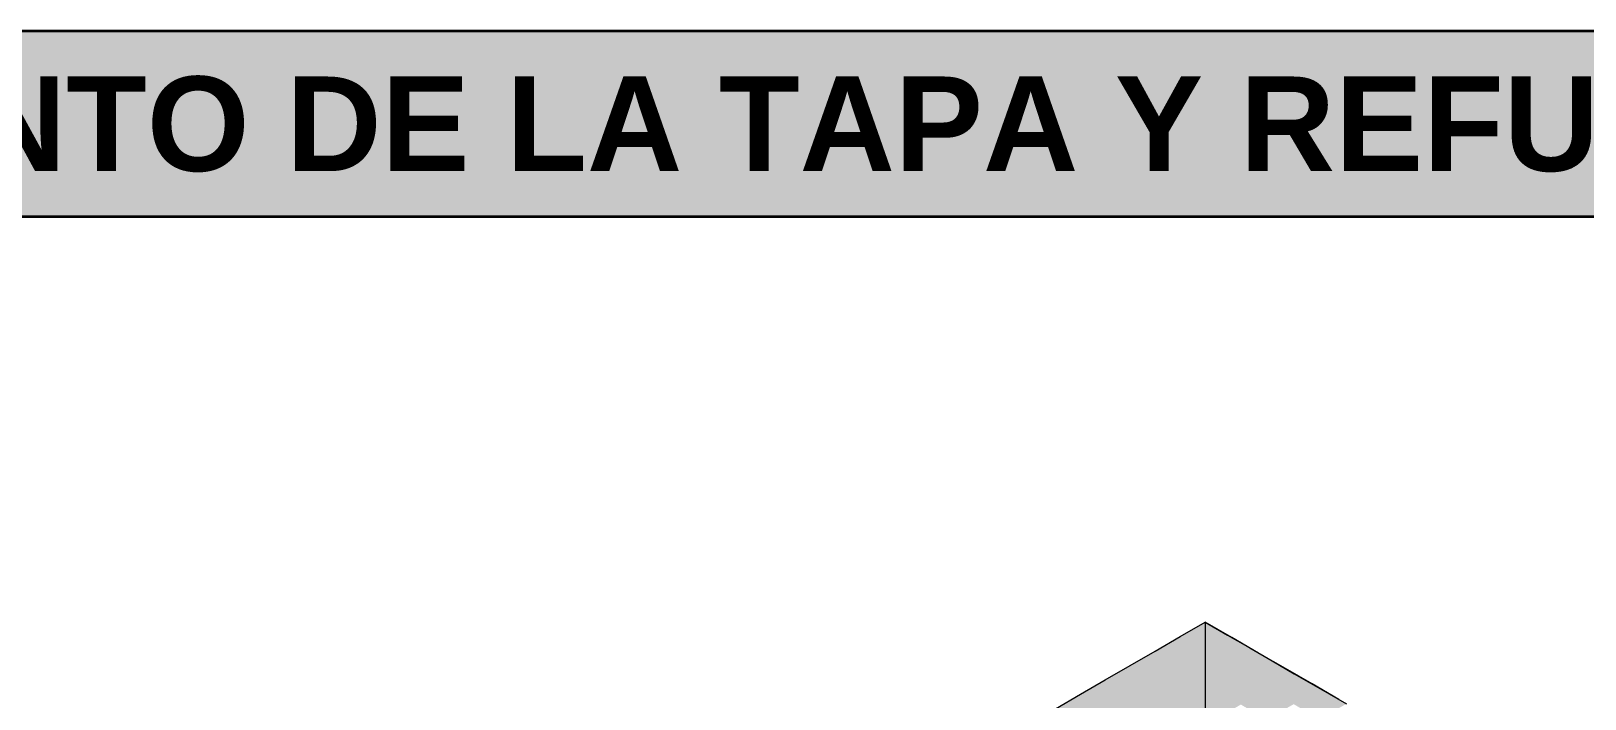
# Model space of a CAD drawing. Header units: metres. Extents: x 0 to 8.41, y 0 to 5.94.
# Drawn here: x 1.423 to 2.177, y 3.046 to 3.37 of the extents above; entities that cross this region are included whole.
import ezdxf
from ezdxf.enums import TextEntityAlignment as Align

# ---------------------------------------------------------------- set-up
doc = ezdxf.new("R2010")
doc.units = ezdxf.units.M
doc.header["$LTSCALE"] = 0.25
for name, color, linetype, lineweight in [('ISO-3D', 7, 'CONTINUOUS', 13), ('ISO-3D-ARISTAS', 250, 'CONTINUOUS', 13), ('PANEL-FONDO', 5, 'CONTINUOUS', 13), ('TITULOS', 160, 'CONTINUOUS', 35)]:
    doc.layers.add(name, color=color, linetype=linetype, lineweight=lineweight)
doc.layers.add('PANEL', color=5, linetype='CONTINUOUS', lineweight=35, true_color=0x1f4e79)
doc.styles.add('TITULOS', font='arialbd.ttf')

msp = doc.modelspace()

# ---------------------------------------------------------------- linework, layer by layer
at = {"layer": 'ISO-3D', "true_color": 0x7f7e7a}
for points in [[(1.99307, 3.068), (1.98094, 3.061), (1.99307, 3.083), (1.98094, 3.076)], [(1.98094, 3.061), (1.96882, 3.054), (1.98094, 3.076), (1.96882, 3.069)], [(1.96882, 3.054), (1.95669, 3.047), (1.96882, 3.069), (1.95669, 3.062)], [(1.99307, 3.053), (1.98094, 3.046), (1.99307, 3.068), (1.98094, 3.061)], [(1.95669, 3.047), (1.94457, 3.04), (1.95669, 3.062), (1.94457, 3.055)], [(1.98094, 3.046), (1.96882, 3.039), (1.98094, 3.061), (1.96882, 3.054)], [(1.94457, 3.04), (1.93245, 3.033), (1.94457, 3.055), (1.93245, 3.048)], [(1.96882, 3.039), (1.95669, 3.032), (1.96882, 3.054), (1.95669, 3.047)], [(1.99307, 3.038), (1.98094, 3.031), (1.99307, 3.053), (1.98094, 3.046)], [(1.93245, 3.033), (1.92032, 3.026), (1.93245, 3.048), (1.92032, 3.041)], [(1.95669, 3.032), (1.94457, 3.025), (1.95669, 3.047), (1.94457, 3.04)], [(1.98094, 3.031), (1.96882, 3.024), (1.98094, 3.046), (1.96882, 3.039)]]:
    msp.add_solid(points, dxfattribs=at)
at = {"layer": 'ISO-3D', "true_color": 0x9e9c96}
for points in [[(1.99307, 3.083), (2.00389, 3.07675), (1.98094, 3.076), (1.99177, 3.06975)], [(1.98094, 3.076), (1.99177, 3.06975), (1.96882, 3.069), (1.97964, 3.06275)], [(2.00389, 3.07675), (2.01472, 3.0705), (1.99177, 3.06975), (2.00259, 3.0635)], [(1.96882, 3.069), (1.97964, 3.06275), (1.95669, 3.062), (1.96752, 3.05575)], [(1.99177, 3.06975), (2.00259, 3.0635), (1.97964, 3.06275), (1.99047, 3.0565)], [(2.01472, 3.0705), (2.02554, 3.06425), (2.00259, 3.0635), (2.01342, 3.05725)], [(2.02554, 3.06425), (2.03637, 3.058), (2.01342, 3.05725), (2.02424, 3.051)], [(1.95669, 3.062), (1.96752, 3.05575), (1.94457, 3.055), (1.9554, 3.04875)], [(1.97964, 3.06275), (1.99047, 3.0565), (1.96752, 3.05575), (1.97835, 3.0495)], [(1.99047, 3.0565), (2.0013, 3.05025), (1.97835, 3.0495), (1.98917, 3.04325)], [(2.00259, 3.0635), (2.01342, 3.05725), (1.99047, 3.0565), (2.0013, 3.05025)], [(2.01342, 3.05725), (2.02424, 3.051), (2.0013, 3.05025), (2.01212, 3.044)], [(2.03637, 3.058), (2.04903, 3.05069), (2.02424, 3.051), (2.0369, 3.04369)], [(1.94457, 3.055), (1.9554, 3.04875), (1.93245, 3.048), (1.94327, 3.04175)], [(1.9554, 3.04875), (1.96622, 3.0425), (1.94327, 3.04175), (1.9541, 3.0355)], [(1.96752, 3.05575), (1.97835, 3.0495), (1.9554, 3.04875), (1.96622, 3.0425)], [(1.97835, 3.0495), (1.98917, 3.04325), (1.96622, 3.0425), (1.97705, 3.03625)], [(2.0013, 3.05025), (2.01212, 3.044), (1.98917, 3.04325), (2, 3.037)], [(2.02424, 3.051), (2.0369, 3.04369), (2.01212, 3.044), (2.02478, 3.03669)], [(2.04903, 3.05069), (2.06168, 3.04338), (2.0369, 3.04369), (2.04956, 3.03638)], [(1.93245, 3.048), (1.94327, 3.04175), (1.92032, 3.041), (1.93115, 3.03475)]]:
    msp.add_solid(points, dxfattribs=at)
at = {"layer": 'ISO-3D', "true_color": 0x8e8d88}
for points in [[(1.99307, 3.068), (2.00606, 3.0605), (1.99307, 3.083), (2.00606, 3.0755)], [(2.00606, 3.0605), (2.01905, 3.053), (2.00606, 3.0755), (2.01905, 3.068)], [(1.99307, 3.053), (2.00606, 3.0455), (1.99307, 3.068), (2.00606, 3.0605)], [(2.01905, 3.053), (2.03204, 3.0455), (2.01905, 3.068), (2.03204, 3.0605)], [(2.00606, 3.0455), (2.01905, 3.038), (2.00606, 3.0605), (2.01905, 3.053)], [(2.03204, 3.0455), (2.04503, 3.038), (2.03204, 3.0605), (2.04503, 3.053)], [(1.99307, 3.038), (2.00606, 3.0305), (1.99307, 3.053), (2.00606, 3.0455)], [(2.01905, 3.038), (2.03204, 3.0305), (2.01905, 3.053), (2.03204, 3.0455)], [(2.04503, 3.038), (2.05802, 3.0305), (2.04503, 3.053), (2.05802, 3.0455)]]:
    msp.add_solid(points, dxfattribs=at)
at = {"layer": 'ISO-3D-ARISTAS', "color": 250}
for p, q in [((1.98094, 3.076), (1.99307, 3.083)), ((1.98094, 3.076), (1.99307, 3.083)), ((1.99307, 3.083), (1.99307, 3.068)), ((2.00606, 3.0755), (1.99307, 3.083)), ((1.99307, 3.083), (1.99307, 3.068)), ((1.99307, 3.083), (2.00389, 3.07675)), ((1.96882, 3.069), (1.98094, 3.076)), ((1.96882, 3.069), (1.98094, 3.076)), ((2.00389, 3.07675), (2.01472, 3.0705)), ((2.01905, 3.068), (2.00606, 3.0755)), ((1.95669, 3.062), (1.96882, 3.069)), ((1.95669, 3.062), (1.96882, 3.069)), ((1.99307, 3.068), (1.99307, 3.053)), ((1.99307, 3.068), (1.99307, 3.053)), ((2.01472, 3.0705), (2.02554, 3.06425)), ((2.03204, 3.0605), (2.01905, 3.068)), ((2.02554, 3.06425), (2.03637, 3.058)), ((1.94457, 3.055), (1.95669, 3.062)), ((1.94457, 3.055), (1.95669, 3.062)), ((2.04503, 3.053), (2.03204, 3.0605)), ((2.03637, 3.058), (2.04903, 3.05069)), ((1.93245, 3.048), (1.94457, 3.055)), ((1.93245, 3.048), (1.94457, 3.055)), ((1.99307, 3.053), (1.99307, 3.038)), ((1.99307, 3.053), (1.99307, 3.038)), ((2.05802, 3.0455), (2.04503, 3.053)), ((2.04903, 3.05069), (2.06168, 3.04338)), ((1.92032, 3.041), (1.93245, 3.048)), ((1.92032, 3.041), (1.93245, 3.048))]:
    msp.add_line(p, q, dxfattribs=at)
at = {"layer": 'PANEL'}
msp.add_line((0.27, 3.28), (4.26, 3.28), dxfattribs=at)
msp.add_lwpolyline([(0.27, 1.16), (4.26, 1.16), (4.26, 3.37), (0.27, 3.37)], close=True, dxfattribs=at)
at = {"layer": 'PANEL-FONDO', "true_color": 0xebf1f8}
msp.add_solid([(0.27, 3.28), (4.26, 3.28), (0.27, 3.37), (4.26, 3.37)], dxfattribs=at)

# ---------------------------------------------------------------- texts
at = {"layer": 'TITULOS', "style": 'TITULOS'}
msp.add_text('3. CORTE POR EL REGISTRO: ASIENTO DE LA TAPA Y REFUERZOS', height=0.0459, dxfattribs=at).set_placement((0.3, 3.325), align=Align.MIDDLE_LEFT)

doc.saveas('drawing.dxf')
